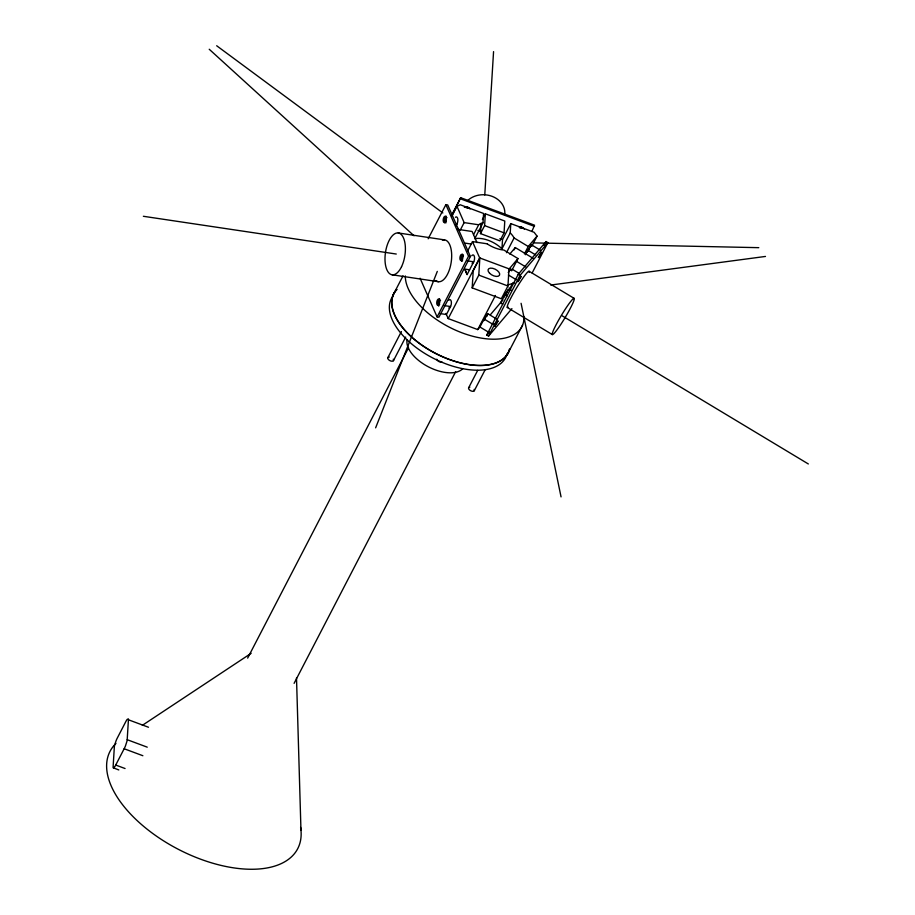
<?xml version="1.0" encoding="UTF-8"?>
<svg xmlns="http://www.w3.org/2000/svg" width="915" height="915" viewBox="0 0 915 915"><rect width="100%" height="100%" fill="white"/><g stroke="black" fill="none" stroke-linecap="round" stroke-linejoin="round"><path stroke-width="1.37" d="M114.444 767.136A7.823 1.51 -69.6 0 0 115.713 765.043L124.154 748.756A7.823 1.51 -69.6 0 0 125.481 745.862L126.91 741.413A5.925 1.144 -69.6 0 0 127.196 739.697L128.42 719.785A5.925 1.144 -69.6 0 0 128.306 718.824L127.094 719.499A7.823 1.51 -69.6 0 0 125.824 721.592L117.383 737.879A7.823 1.51 -69.6 0 0 116.068 740.773L114.627 745.21A5.925 1.144 -69.6 0 0 114.341 746.926L113.117 766.85A5.925 1.144 -69.6 0 0 113.243 767.799L118.801 769.938M452.09 215.311L460.68 197.697L534.554 225.204L531.867 231.449M472.174 287.893L473.227 270.771L479.849 257.996L478.797 275.118L472.174 287.893L501.329 298.759L507.951 285.983L509.003 268.85M482.388 219.508L485.339 213.801L504.783 221.041L504.062 232.856L499.922 240.839L480.478 233.6L481.038 224.415M531.809 246.249L537.048 236.139L534.12 232.296L510.787 223.603L510.227 232.89L501.946 248.857A21.137 11.106 27.4 0 0 474.725 238.724L483.006 222.757L483.578 213.469L460.245 204.777L456.985 206.31L451.736 216.432M484.767 194.964L493.562 51.629M480.478 233.6L484.618 225.616L485.339 213.801M484.447 319.095L485.373 317.162M501.946 248.857L502.518 239.581L510.787 223.603M487.626 314.245L487.706 313.662L496.742 319.095M375.63 427.831L437.301 271.4M531.203 245.7L531.409 244.808L540.445 250.241M507.939 290.593L508.26 289.529L500.471 302.865L502.724 304.215M486.437 316.11L486.574 315.492L485.533 316.899M531.123 245.883L530.826 246.49M510.41 270.417L510.879 268.953L508.225 272.567M528.401 249.52L528.424 250.035M493.254 324.425L493.7 323.555L493.094 324.436L484.081 319.015L487.661 313.673M487.238 315.137L486.757 316.041M506.864 292.171L507.127 291.336L505.743 293.269M484.081 319.015L479.94 327.01L488.953 332.431M486.334 316.316L485.945 317.048M506.853 296.231C505.16 291.187 502.667 298.862 504.645 296.071M504.6 294.87L503.879 296.769L504.554 296.174M531.363 244.808L527.463 251.774M535.664 254.908L527.783 250.161L527.498 251.739M393.084 295.019L403.035 275.838M428.174 238.792L445.868 204.651L447.721 204.937L470.401 256.52L438.948 317.208L437.096 316.933L420.088 278.24M451.507 215.391L460.68 197.697M455.842 226.085L457.02 223.798M387.88 357.639L401.399 331.55M460.325 229.974L464.145 222.608L456.985 206.31M393.45 360.659L405.688 337.052M247.656 658.114L408.525 347.769M473.604 234.606L478.694 224.781L464.145 222.608M467.405 251.442L472.495 241.617L487.055 243.779M437.096 316.933L468.549 256.246L445.868 204.651M464.717 269.159L467.108 274.592L473.73 261.816L467.119 260.832M480.432 326.415L477.744 329.594L448.201 318.592L479.654 257.904L472.495 241.617M506.453 252.7L514.093 237.969A21.137 11.106 27.4 0 0 510.227 232.89M514.116 249.864L515.294 247.576L533.319 258.419M294.104 683.345L455.636 371.73M477.744 329.594L495.438 295.454M511.622 270.84L517.993 258.556L503.833 250.035A21.137 11.106 27.4 0 1 487.295 243.95M524.432 253.855L528.252 246.49L537.048 236.139M525.416 254.725L527.783 250.161M508.877 290.501L512.8 282.918M511.92 308.618L488.553 336.102L486.746 335.016L518.21 274.328L546.061 241.56L547.868 242.647L532.141 272.99M488.553 336.102L520.006 275.415L547.868 242.647M468.663 387.777L477.687 370.381M544.093 245.357L546.061 241.56M474.29 390.716L485.236 369.603M507.379 354.437L522.545 325.214M487.009 315.572L486.688 316.178M528.515 249.292L529.316 247.919M505.526 293.658L504.966 294.95L505.549 294.344M529.259 248.834L528.95 249.315M485.396 317.94L484.721 318.889M485.099 318.82L485.407 318.329L484.961 319.026M529.545 247.553L530.254 246.661M528.447 250.481L527.944 251.19M528.355 250.619L527.886 251.259M114.444 767.136L113.46 767.948M509.804 254.05L515.294 247.576M517.993 258.556L509.197 268.907L479.654 257.904M490.326 314.794L502.907 299.994M486.746 335.016L489.445 331.836M142.34 725.343L251.167 653.299M507.619 285L514.607 282.918M550.704 285.045L765.478 256.44M533.273 242.887L758.787 247.668M457.569 229.322L472.117 231.495L476.99 242.601M398.242 232.959L444.53 239.879M464.854 243.093L471.465 244.088M468.549 256.246L470.401 256.52M143.369 216.283L396.275 254.038M469.589 269.799L464.957 269.113L467.108 274.592M392.146 274.797L438.434 281.717M443.935 305.541L450.546 306.536L446.417 314.52L439.795 313.525M460.611 198.875L534.486 226.394M484.618 225.616L504.062 232.856M477.893 230.408L480.478 231.369M499.922 238.609L502.518 239.581M478.797 275.118L507.951 285.983M128.42 719.785L148.47 727.242M127.196 739.697L147.246 747.166M124.154 748.756L142.866 755.721M115.713 765.043L125.069 768.531M514.093 237.969L528.252 246.49M516.38 261.267L525.988 267.043M529.133 271.275L574.185 298.382A21.137 2.162 -59 0 1 559.259 326.724A21.137 2.162 -59 0 1 556.331 324.333A21.137 2.162 -59 0 1 574.185 298.382M512.24 269.25L519.446 273.585M518.21 274.328L520.006 275.415M508.385 274.98L516.266 279.727M562.279 315.892L808.334 463.962M507.287 307.463L552.328 334.581M216.672 45.75L442.849 212.943M209.226 49.25L414.038 235.796M444.118 221.087L444.919 222.894A4.232 1.967 -81.5 0 1 446.028 216.043M460.828 259.105L461.618 260.912M445.937 313.433L448.201 318.592M521.081 303.3L561.055 496.891M296.506 677.912L300.966 830.237M300.612 827.423A105.705 55.552 27.4 0 1 187.598 853.821A105.705 55.552 27.4 0 1 115.953 743.46M462.796 368.654A31.716 16.664 27.4 0 1 428.277 366.766A31.716 16.664 27.4 0 1 407.129 339.625M442.037 362.054A4.22 3.58 17.5 0 1 436.798 359.195M464.34 207.293A4.232 3.5 3.5 0 1 469.99 209.009M519.331 227.389A4.232 3.5 3.5 0 1 524.421 229.288M438.731 306.136A4.232 1.967 -81.5 0 1 438.113 302.476A4.232 1.967 -81.5 0 1 439.566 298.77M439.657 304.489A2.116 0.984 -81.5 0 1 439.177 302.007A2.116 0.984 -81.5 0 1 440.538 300.383M448.819 300.154A4.232 1.967 -81.5 0 1 451.404 302.888A4.232 1.967 -81.5 0 1 448.75 308M461.812 261.267A4.232 1.967 -81.5 0 1 462.601 254.21M462.544 259.494A2.116 0.984 -81.5 0 1 462.372 257.218A2.116 0.984 -81.5 0 1 463.447 255.628M471.717 255.765A4.232 1.967 -81.5 0 1 474.565 257.744A4.232 1.967 -81.5 0 1 472.071 263.291M446.062 221.727A2.116 0.984 -81.5 0 1 445.662 219.211A2.116 0.984 -81.5 0 1 447.012 217.656M455.43 217.29A4.232 1.967 -81.5 0 1 457.843 219.451A4.232 1.967 -81.5 0 1 456.082 224.999M442.391 240.073A21.137 9.825 -81.5 0 1 451.106 262.834A21.137 9.825 -81.5 0 1 435.815 280.505M439.04 305.164A3.168 1.475 -81.5 0 1 438.617 302.385A3.168 1.475 -81.5 0 1 439.726 299.663M446.017 222.825A3.168 1.475 -81.5 0 1 445.045 220.424A3.168 1.475 -81.5 0 1 446.051 217.084M462.59 260.786A3.168 1.475 -81.5 0 1 461.766 257.973A3.168 1.475 -81.5 0 1 463.059 254.805M508.202 307.12A21.137 2.162 -59 0 1 516.518 287.996A21.137 2.162 -59 0 1 529.167 272.396M520.063 228.155A3.168 2.631 3.5 0 1 521.596 228.27M520.143 226.977A3.168 2.631 3.5 0 1 521.939 227.183M466.273 207.854A3.168 2.631 3.5 0 1 467.691 208.197M466.341 206.676A3.168 2.631 3.5 0 1 467.759 207.007M467.382 200.82A21.137 17.522 3.5 0 1 491.984 196.29A21.137 17.522 3.5 0 1 504.691 214.716M478.751 224.735A21.137 11.106 27.4 0 1 483.006 222.757M507.036 353.773A64.279 33.775 27.4 0 1 434.099 358.657A64.279 33.775 27.4 0 1 392.901 296.14M509.518 348.981A64.279 33.775 27.4 0 1 434.614 352.847A64.279 33.775 27.4 0 1 396.916 289.529M474.119 389.401A3.168 1.67 27.4 0 1 472.838 391.323A3.168 1.67 27.4 0 1 468.96 389.287A3.168 1.67 27.4 0 1 469.875 387.171M393.244 359.206A3.168 1.67 27.4 0 1 392.032 361.219A3.168 1.67 27.4 0 1 388.086 359.092A3.168 1.67 27.4 0 1 389.298 357.067M509.575 349.564A64.485 33.889 27.4 0 1 434.225 352.767A64.485 33.889 27.4 0 1 396.664 289.495M523.963 316.83A64.485 33.889 27.4 0 1 465.094 333.929A64.485 33.889 27.4 0 1 405.311 275.941M508.957 287.939A64.485 33.889 27.4 0 1 511.313 290.512M494.706 326.415L498 321.085L494.706 326.415M517.879 281.694L521.173 276.376L517.901 281.603M538.409 257.55L541.703 252.231L538.42 257.458M507.413 291.656L507.013 292.4L507.379 291.725M484.504 319.69L483.703 320.696L484.55 319.632M401.548 266.688A21.137 9.825 -81.5 0 0 398.929 233.108A21.137 9.825 -81.5 0 0 385.101 261.862A21.137 9.825 -81.5 0 0 401.548 266.688M439.211 304.054A3.168 1.475 -81.5 0 0 438.8 299.033A3.168 1.475 -81.5 0 0 436.741 303.38A3.168 1.475 -81.5 0 0 439.211 304.054M445.685 221.327A3.168 1.475 -81.5 0 0 445.262 216.306A3.168 1.475 -81.5 0 0 443.203 220.652A3.168 1.475 -81.5 0 0 445.685 221.327M462.384 259.345A3.168 1.475 -81.5 0 0 461.972 254.324A3.168 1.475 -81.5 0 0 459.913 258.659A3.168 1.475 -81.5 0 0 462.384 259.345M489.536 273.185A6.348 3.328 27.4 0 0 499.43 275.346A6.348 3.328 27.4 0 0 492.682 268.312A6.348 3.328 27.4 0 0 489.536 273.185"/></g></svg>
